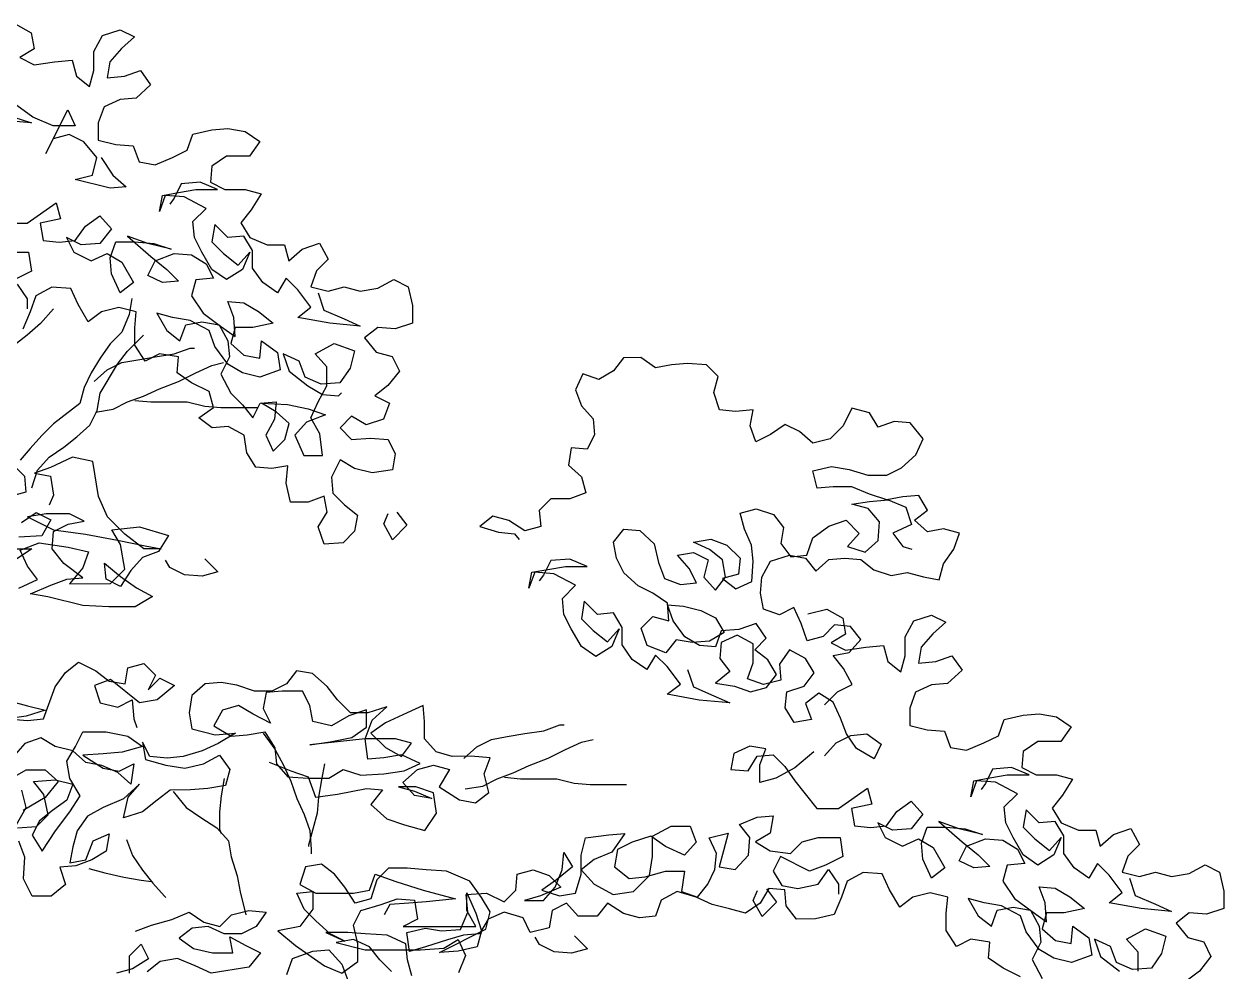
# Model space of a CAD drawing. Header units: metres. Extents: x -0.9 to 19.5, y 0 to 10.1.
# Drawn here: x 16.294 to 19.306, y 7.676 to 10.054 of the extents above; entities that cross this region are included whole.
import ezdxf

# ---------------------------------------------------------------- set-up
doc = ezdxf.new("R2010")
doc.units = ezdxf.units.M
doc.layers.add('ceco.net 89', color=7, linetype='Continuous')

msp = doc.modelspace()

# ---------------------------------------------------------------- linework, layer by layer
at = {"layer": 'ceco.net 89'}
for points in [[(16.272, 10.0541), (16.3122, 10.0322), (16.3196, 9.9921), (16.2831, 9.9701), (16.3196, 9.9519), (16.3707, 9.9592), (16.4145, 9.9629), (16.4255, 9.9228), (16.4584, 9.8973), (16.4693, 9.9374), (16.4693, 9.9849), (16.4911, 10.0251), (16.5349, 10.0397), (16.5715, 10.0215), (16.5386, 9.9923), (16.5095, 9.9594), (16.5022, 9.9192), (16.546, 9.9229), (16.5861, 9.9375), (16.6117, 9.9011), (16.5753, 9.8682), (16.5351, 9.8645), (16.495, 9.8462), (16.4804, 9.806), (16.4804, 9.7622), (16.5242, 9.7513), (16.5681, 9.7477), (16.5827, 9.7075), (16.6229, 9.7003), (16.6667, 9.7185), (16.7032, 9.7368), (16.7177, 9.777), (16.7652, 9.788), (16.8053, 9.7917), (16.8492, 9.7844), (16.8857, 9.7589), (16.8602, 9.7224), (16.8018, 9.7223), (16.7653, 9.6967), (16.7617, 9.6566), (16.7982, 9.6383), (16.8493, 9.6384), (16.8895, 9.6275), (16.8639, 9.5873), (16.8384, 9.5544), (16.8604, 9.5179), (16.9042, 9.4997), (16.948, 9.4997), (16.959, 9.4596), (16.9918, 9.4888), (17.0356, 9.5035), (17.0576, 9.4633), (17.0284, 9.4341), (17.0138, 9.3939), (17.0576, 9.383), (17.0978, 9.394), (17.138, 9.3831), (17.1818, 9.3904), (17.2219, 9.4124), (17.2584, 9.3941), (17.2694, 9.3467), (17.2695, 9.3029), (17.2257, 9.2882), (17.1819, 9.2918), (17.149, 9.2663), (17.1783, 9.2298), (17.2184, 9.2189), (17.2367, 9.1824), (17.2076, 9.1458), (17.1747, 9.1202), (17.2112, 9.102), (17.1967, 9.0618), (17.1529, 9.0472), (17.1163, 9.0691), (17.0872, 9.0398), (17.1164, 9.0106), (17.1639, 9.0143), (17.2077, 9.0107), (17.226, 8.9742), (17.2187, 8.9341), (17.1676, 8.9267), (17.1238, 8.9376), (17.0872, 8.9595), (17.0654, 8.9157), (17.0691, 8.8755), (17.0983, 8.8463), (17.1312, 8.8208), (17.1239, 8.7806), (17.0947, 8.7514), (17.0473, 8.7477), (17.0326, 8.7915), (17.0545, 8.828), (17.0472, 8.8682), (17.007, 8.8535), (16.9632, 8.8535), (16.9522, 8.901), (16.9558, 8.9448), (16.9157, 8.9374), (16.8755, 8.9411), (16.8536, 8.9775), (16.8462, 9.0214), (16.806, 9.0432), (16.7659, 9.0395), (16.733, 9.0651), (16.7695, 9.0907), (16.7585, 9.1308), (16.7147, 9.1527), (16.6781, 9.1782), (16.6817, 9.2184), (16.6343, 9.2256), (16.5978, 9.2073), (16.5722, 9.2475), (16.5721, 9.2913), (16.5757, 9.3314), (16.5319, 9.3424), (16.4881, 9.3314), (16.4553, 9.3058), (16.4297, 9.3496), (16.4114, 9.3897), (16.3639, 9.3933), (16.3238, 9.3714), (16.3092, 9.3312), (16.291, 9.2874)], [(16.4878, 9.7184), (16.517, 9.6746), (16.5499, 9.6454), (16.5097, 9.6417), (16.4221, 9.6636), (16.4659, 9.6745), (16.4768, 9.7184), (16.4439, 9.7585), (16.4074, 9.7767), (16.3672, 9.7657), (16.349, 9.7292), (16.4037, 9.8388), (16.422, 9.7986), (16.3672, 9.7986), (16.3161, 9.8205), (16.2759, 9.8496)], [(16.2686, 9.8204), (16.3124, 9.8058), (16.2723, 9.8095)], [(17.0321, 9.3793), (17.0467, 9.3355), (17.0979, 9.3137), (17.138, 9.2955), (17.0614, 9.3027), (16.981, 9.3172), (17.0139, 9.3428), (16.981, 9.3866), (16.9517, 9.4158), (16.9299, 9.3792), (16.8933, 9.4048), (16.8677, 9.4412), (16.8677, 9.4851), (16.8458, 9.5216), (16.8056, 9.5179), (16.7727, 9.5507), (16.7654, 9.5069), (16.7947, 9.4777), (16.8312, 9.4485), (16.8604, 9.4814), (16.8422, 9.4376), (16.802, 9.412), (16.7655, 9.4375), (16.7399, 9.4813), (16.7216, 9.5178), (16.7179, 9.5579), (16.7508, 9.5908), (16.696, 9.62), (16.6485, 9.6236), (16.6339, 9.5834), (16.6412, 9.6236), (16.6814, 9.6309), (16.7252, 9.6383), (16.7799, 9.6383), (16.7361, 9.6565), (16.6886, 9.6528), (16.6704, 9.6163), (16.6595, 9.6017)], [(16.2469, 9.5539), (16.3017, 9.5539), (16.3747, 9.6051), (16.3857, 9.5649), (16.3346, 9.5539), (16.3419, 9.5101), (16.3821, 9.5065), (16.4222, 9.5102), (16.4478, 9.5467), (16.4842, 9.5723), (16.5135, 9.5395), (16.4843, 9.503), (16.4369, 9.4993), (16.4003, 9.5175), (16.4186, 9.481), (16.4624, 9.4591), (16.5026, 9.4774), (16.5391, 9.4556), (16.5684, 9.4045), (16.5355, 9.3789), (16.5136, 9.4263), (16.5099, 9.4665), (16.5245, 9.5067), (16.5719, 9.5067), (16.6194, 9.5031), (16.6632, 9.4885), (16.6048, 9.5031), (16.5537, 9.5213), (16.6121, 9.4702), (16.6523, 9.4374), (16.6816, 9.4082), (16.6414, 9.4045), (16.6049, 9.4228), (16.6231, 9.4593), (16.6705, 9.4776), (16.7144, 9.474), (16.7509, 9.4521), (16.7692, 9.4156), (16.7254, 9.4119), (16.7145, 9.3717), (16.7437, 9.3279), (16.7875, 9.2951), (16.8241, 9.2696), (16.8204, 9.3171), (16.8057, 9.3572), (16.8459, 9.3536), (16.8824, 9.3317), (16.919, 9.3026), (16.8679, 9.2916), (16.8241, 9.2915), (16.8131, 9.2513), (16.846, 9.2222), (16.8862, 9.2149), (16.8898, 9.2587), (16.93, 9.2295), (16.9373, 9.1857), (16.8862, 9.1674), (16.8424, 9.1783), (16.8059, 9.2002), (16.773, 9.244), (16.7583, 9.2842), (16.7109, 9.3097), (16.667, 9.3169), (16.6269, 9.3278), (16.6525, 9.2841), (16.6853, 9.2585), (16.6999, 9.2987), (16.7401, 9.306), (16.7839, 9.2988), (16.8058, 9.2586), (16.8095, 9.2185), (16.7877, 9.1746), (16.8133, 9.1272), (16.8425, 9.098), (16.8681, 9.0652), (16.8863, 9.1017), (16.9265, 9.1054), (16.9228, 9.0616), (16.901, 9.0214), (16.9193, 8.9813), (16.9485, 9.0105), (16.9594, 9.0507), (16.9265, 9.0798), (16.89, 9.1017), (16.9557, 9.0981), (17.0068, 9.0872), (17.0506, 9.0727), (17.0032, 9.0544), (16.974, 9.0215), (16.996, 8.9704), (17.0434, 8.9704), (17.0361, 9.0252), (17.0141, 9.0653), (17.0323, 9.1055), (17.0542, 9.1457), (17.0542, 9.1931), (17.0249, 9.226), (17.0724, 9.2516), (17.1235, 9.2334), (17.1126, 9.1895), (17.0871, 9.153), (17.0396, 9.1493), (16.9994, 9.1675), (16.9848, 9.2077), (16.9446, 9.2259), (16.9592, 9.1821), (17.0067, 9.1456), (17.0433, 9.1238), (17.0834, 9.1201), (17.0907, 9.1275)], [(16.2507, 9.4808), (16.3054, 9.4809), (16.3128, 9.4334), (16.269, 9.4115)], [(16.2763, 9.4005), (16.3019, 9.3641), (16.3019, 9.3385)], [(16.3676, 9.3386), (16.3348, 9.302), (16.302, 9.2728), (16.2363, 9.2216), (16.2144, 9.1814), (16.1926, 9.1011), (16.1744, 9.0645), (16.1853, 9.1084), (16.1925, 9.1485), (16.1998, 9.1924), (16.1961, 9.2325), (16.1888, 9.28), (16.1705, 9.353)], [(16.5648, 9.3643), (16.5575, 9.3241), (16.5393, 9.2803), (16.5101, 9.2511), (16.4846, 9.2145), (16.4627, 9.178), (16.4445, 9.1415), (16.4336, 9.1013), (16.3679, 9.0501), (16.3387, 9.0209), (16.3095, 8.988), (16.284, 8.9588)], [(16.3133, 8.8894), (16.3278, 8.9333), (16.357, 8.9661), (16.3935, 8.9917), (16.4263, 9.0173), (16.4592, 9.0466), (16.4774, 9.0831), (16.4847, 9.1269), (16.5284, 9.2), (16.5539, 9.2328), (16.5941, 9.273)], [(16.47, 9.1561), (16.5029, 9.1853), (16.5394, 9.2036), (16.5795, 9.211), (16.6233, 9.2183), (16.6708, 9.2257), (16.7109, 9.2403), (16.7219, 9.2403)], [(16.4737, 9.0794), (16.5176, 9.0868), (16.554, 9.1051), (16.5942, 9.1197), (16.6343, 9.138), (16.6818, 9.1563), (16.7256, 9.1782), (16.7657, 9.1965), (16.7949, 9.2039)], [(18.3036, 8.344), (18.3364, 8.3769), (18.3729, 8.3951), (18.351, 8.4353), (18.3254, 8.4681), (18.3655, 8.4755), (18.3947, 8.5083), (18.3691, 8.5412), (18.3289, 8.5448), (18.2998, 8.5156), (18.2596, 8.5046), (18.245, 8.5484), (18.2267, 8.5885), (18.1902, 8.5702), (18.15, 8.5848), (18.1427, 8.625), (18.1463, 8.6651), (18.1681, 8.7053), (18.2156, 8.7199), (18.2558, 8.7127), (18.2814, 8.6798), (18.3142, 8.7091), (18.3543, 8.7128), (18.3945, 8.7092), (18.4274, 8.6836), (18.4712, 8.6691), (18.5114, 8.6764), (18.5516, 8.6655), (18.5917, 8.6582), (18.6026, 8.6984), (18.6282, 8.7349), (18.6427, 8.7751), (18.6026, 8.786), (18.5624, 8.7787), (18.5295, 8.8079), (18.5623, 8.8334), (18.5404, 8.8699), (18.5003, 8.8663), (18.4601, 8.8589), (18.4163, 8.8735), (18.3724, 8.8917), (18.325, 8.8916), (18.2848, 8.888), (18.2738, 8.9318), (18.3213, 8.9428), (18.3651, 8.9355), (18.4126, 8.9209), (18.46, 8.921), (18.4965, 8.9393), (18.533, 8.9722), (18.5512, 9.0123), (18.5183, 9.0525), (18.4782, 9.0561), (18.438, 9.0414), (18.4161, 9.0779), (18.3723, 9.0889), (18.3504, 9.045), (18.3176, 9.0121), (18.2738, 9.0011), (18.2409, 9.0303), (18.2043, 9.0485), (18.1679, 9.0229), (18.1314, 9.0047), (18.1167, 9.0448), (18.124, 9.085), (18.0802, 9.0813), (18.04, 9.0849), (18.0254, 9.1287), (18.0363, 9.1689), (18.007, 9.198), (17.9596, 9.2017), (17.9194, 9.198), (17.8793, 9.1906), (17.8427, 9.2162), (17.7989, 9.2161), (17.7734, 9.1832), (17.7369, 9.1613), (17.6967, 9.1759), (17.6785, 9.1357), (17.6931, 9.0955), (17.7224, 9.0627), (17.7261, 9.0225), (17.7079, 8.986), (17.6677, 8.9896), (17.6604, 8.9458), (17.6933, 8.9166), (17.7043, 8.8765), (17.6642, 8.8618), (17.6167, 8.8618), (17.5875, 8.8326), (17.5912, 8.7924), (17.551, 8.7814), (17.5109, 8.8069), (17.4707, 8.8178), (17.4378, 8.7923), (17.4853, 8.7777), (17.5255, 8.7741), (17.5365, 8.7595)], [(16.5723, 9.1087), (16.6125, 9.1051), (16.7037, 9.1052), (16.7476, 9.0943), (16.7877, 9.0907), (16.879, 9.0908)], [(16.2621, 8.9514), (16.295, 8.9186), (16.2987, 8.8785), (16.2585, 8.8675)], [(16.2806, 8.6375), (16.3281, 8.6594), (16.3025, 8.6923), (16.2842, 8.7324), (16.3317, 8.7507), (16.4047, 8.7398), (16.4558, 8.7289), (16.4412, 8.6887), (16.4084, 8.6485), (16.5107, 8.6486), (16.5471, 8.6852), (16.5361, 8.7472), (16.5142, 8.7837), (16.5835, 8.7911), (16.6566, 8.7693), (16.6311, 8.7291), (16.5909, 8.7144), (16.5617, 8.6815), (16.5362, 8.6414), (16.4997, 8.6596), (16.496, 8.6997), (16.5362, 8.6669), (16.5764, 8.6377), (16.6166, 8.6159), (16.5728, 8.5903), (16.5071, 8.5902), (16.4413, 8.5938), (16.3537, 8.6156), (16.3099, 8.6229), (16.361, 8.6448), (16.4011, 8.6595), (16.4413, 8.6632), (16.3938, 8.6996), (16.3645, 8.7361), (16.3681, 8.7799), (16.4046, 8.7982), (16.4448, 8.8056), (16.4083, 8.8238), (16.3498, 8.8237), (16.3024, 8.8164), (16.3681, 8.7836), (16.4485, 8.7727), (16.5288, 8.7582), (16.5982, 8.7436), (16.6384, 8.7364), (16.5945, 8.7363), (16.547, 8.7728), (16.5032, 8.8166), (16.4812, 8.8677), (16.4666, 8.9553), (16.4154, 8.9662), (16.3607, 8.9406), (16.3205, 8.9259), (16.3607, 8.9187), (16.3681, 8.8712), (16.3571, 8.8457)], [(18.3037, 8.2162), (18.3329, 8.2491), (18.3694, 8.2674), (18.4095, 8.271), (18.4461, 8.2455), (18.4278, 8.209), (18.384, 8.2345), (18.3584, 8.271), (18.3438, 8.3111), (18.3255, 8.3513), (18.2889, 8.3732), (18.2561, 8.3476), (18.2707, 8.3074), (18.2269, 8.3001), (18.205, 8.3366), (18.2086, 8.3767), (18.2524, 8.3914), (18.2779, 8.4243), (18.256, 8.4608), (18.2158, 8.4826), (18.1903, 8.4461), (18.194, 8.4059), (18.1502, 8.3949), (18.11, 8.4095), (18.1246, 8.4497), (18.1245, 8.4971), (18.0843, 8.519), (18.0442, 8.5007), (18.0406, 8.4606), (18.0662, 8.4277), (18.0297, 8.3985), (18.0772, 8.3912), (18.1173, 8.3767), (18.1575, 8.3876), (18.183, 8.4205), (18.1611, 8.457), (18.1282, 8.4825), (18.1574, 8.5118), (18.1318, 8.5483), (18.088, 8.5336), (18.0442, 8.5299), (18.0296, 8.4898), (17.9894, 8.4934), (17.9529, 8.5152), (17.9237, 8.5554), (17.909, 8.5955), (17.9492, 8.5919), (17.993, 8.581), (18.0295, 8.5628), (18.0515, 8.5263), (18.015, 8.5043), (17.9712, 8.5007), (17.931, 8.5079), (17.9055, 8.475), (17.858, 8.4933), (17.8434, 8.5371), (17.8725, 8.5663), (17.9127, 8.5554), (17.909, 8.5992), (17.8725, 8.6247), (17.836, 8.6429), (17.7994, 8.6758), (17.7811, 8.7122), (17.7738, 8.7524), (17.7993, 8.7853), (17.8395, 8.7817), (17.876, 8.7488), (17.887, 8.7014), (17.9017, 8.6612), (17.9418, 8.6467), (17.982, 8.6504), (17.9637, 8.6869), (17.9345, 8.7197), (17.9746, 8.727), (18.0111, 8.7088), (18.0002, 8.665), (18.0295, 8.6321), (18.055, 8.665), (18.0477, 8.7088), (18.0148, 8.7344), (17.9746, 8.7526), (18.0184, 8.7599), (18.0586, 8.7454), (18.0915, 8.7125), (18.0879, 8.6724), (18.0477, 8.6614), (18.0806, 8.6358), (18.1207, 8.6541), (18.1243, 8.7053), (18.1206, 8.7454), (18.1024, 8.7856), (18.0914, 8.8257), (18.1315, 8.8367), (18.1753, 8.8221), (18.2009, 8.7893), (18.1937, 8.7491), (18.2193, 8.7163), (18.2594, 8.72), (18.274, 8.7638), (18.3141, 8.7931), (18.3579, 8.8077), (18.3908, 8.7749), (18.3616, 8.742), (18.4054, 8.7274), (18.4383, 8.7567), (18.4419, 8.8041), (18.4127, 8.837), (18.3725, 8.8479), (18.4163, 8.8552), (18.4637, 8.8589), (18.5076, 8.8407), (18.5222, 8.7969), (18.4748, 8.775), (18.5004, 8.7421), (18.5223, 8.7348)], [(16.2878, 8.8018), (16.3243, 8.8274), (16.3608, 8.8091), (16.3389, 8.769), (16.2805, 8.7653)], [(17.2298, 8.8282), (17.2553, 8.7954), (17.2189, 8.7588), (17.1969, 8.799), (17.2079, 8.8245)], [(16.2659, 8.736), (16.3134, 8.7361), (16.2696, 8.7068)], [(16.7479, 8.7109), (16.7808, 8.6781), (16.7407, 8.6671), (16.6968, 8.6707), (16.6603, 8.6889), (16.6493, 8.7072)], [(17.9598, 8.4329), (17.9744, 8.3891), (18.0256, 8.3672), (18.0658, 8.349), (17.9891, 8.3562), (17.9087, 8.3708), (17.9416, 8.3964), (17.9087, 8.4401), (17.8794, 8.4693), (17.8576, 8.4328), (17.821, 8.4583), (17.7954, 8.4948), (17.7954, 8.5386), (17.7735, 8.5751), (17.7333, 8.5714), (17.7004, 8.6043), (17.6932, 8.5604), (17.7224, 8.5313), (17.7589, 8.5021), (17.7881, 8.535), (17.7699, 8.4911), (17.7298, 8.4655), (17.6932, 8.4911), (17.6676, 8.5349), (17.6493, 8.5714), (17.6456, 8.6115), (17.6785, 8.6444), (17.6237, 8.6736), (17.5762, 8.6772), (17.5616, 8.637), (17.5689, 8.6772), (17.6091, 8.6845), (17.6529, 8.6918), (17.7076, 8.6919), (17.6638, 8.7101), (17.6163, 8.7064), (17.5981, 8.6699), (17.5872, 8.6553)], [(18.2615, 8.5731), (18.309, 8.5841), (18.3492, 8.5622), (18.3565, 8.5221), (18.32, 8.5001), (18.3565, 8.4819), (18.4076, 8.4893), (18.4515, 8.4929), (18.4624, 8.4528), (18.4953, 8.4273), (18.5062, 8.4674), (18.5062, 8.5149), (18.5281, 8.5551), (18.5719, 8.5697), (18.6084, 8.5515), (18.5756, 8.5223), (18.5464, 8.4894), (18.5391, 8.4492), (18.5829, 8.4529), (18.6231, 8.4675), (18.6487, 8.4311), (18.6122, 8.3982), (18.572, 8.3945), (18.5319, 8.3762), (18.5173, 8.336), (18.5174, 8.2922), (18.5612, 8.2813), (18.605, 8.2777), (18.6196, 8.2375), (18.6598, 8.2303), (18.7036, 8.2485), (18.7401, 8.2668), (18.7547, 8.307), (18.8021, 8.318), (18.8423, 8.3217), (18.8861, 8.3144), (18.9226, 8.2889), (18.8971, 8.2524), (18.8387, 8.2523), (18.8022, 8.2267), (18.7986, 8.1866), (18.8351, 8.1683), (18.8862, 8.1684), (18.9264, 8.1575), (18.9009, 8.1173), (18.8754, 8.0844), (18.8973, 8.0479), (18.9411, 8.0297), (18.9849, 8.0297), (18.9959, 7.9896), (19.0288, 8.0188), (19.0726, 8.0335), (19.0945, 7.9933), (19.0653, 7.9641), (19.0508, 7.9239), (19.0946, 7.913), (19.1347, 7.924), (19.1749, 7.9131), (19.2187, 7.9204), (19.2588, 7.9424), (19.2954, 7.9241), (19.3064, 7.8767), (19.3064, 7.8329), (19.2626, 7.8182), (19.2188, 7.8218), (19.186, 7.7963), (19.2152, 7.7598), (19.2554, 7.7489), (19.2737, 7.7124), (19.2445, 7.6758), (19.2117, 7.6502)], [(16.2626, 8.3527), (16.3028, 8.3418), (16.3466, 8.3308), (16.2992, 8.3162), (16.2517, 8.3088), (16.3029, 8.3052), (16.343, 8.3089), (16.3721, 8.3893), (16.3977, 8.4258), (16.4305, 8.4514), (16.4743, 8.4295), (16.5072, 8.404), (16.5474, 8.3967), (16.5547, 8.4369), (16.5948, 8.4479), (16.624, 8.4187), (16.6058, 8.3822), (16.635, 8.4114), (16.6715, 8.3932), (16.6278, 8.3567), (16.5839, 8.3493), (16.5109, 8.4077), (16.4707, 8.393), (16.4854, 8.3492), (16.5292, 8.3383), (16.5657, 8.3566), (16.5694, 8.3091), (16.5767, 8.2872)], [(16.909, 8.1999), (16.9638, 8.1781), (17.0076, 8.1635), (17.0259, 8.1124), (17.0807, 8.1197), (17.1537, 8.1344), (17.1939, 8.1308), (17.1647, 8.0943), (17.2049, 8.0578), (17.2487, 8.0432), (17.2999, 8.0287), (17.329, 8.0725), (17.3217, 8.1236), (17.2778, 8.1382), (17.234, 8.1381), (17.2742, 8.1272), (17.318, 8.109), (17.2742, 8.1163), (17.245, 8.1491), (17.2815, 8.182), (17.3216, 8.193), (17.3618, 8.1821), (17.3363, 8.1382), (17.3874, 8.1054), (17.4276, 8.0982), (17.4604, 8.1237), (17.4494, 8.1712), (17.464, 8.2114), (17.4165, 8.215), (17.3691, 8.2149), (17.3289, 8.2259), (17.2996, 8.2587), (17.2996, 8.3025), (17.2959, 8.3427), (17.2558, 8.3244), (17.201, 8.2988), (17.1645, 8.2732), (17.2011, 8.2367), (17.2413, 8.2148), (17.2668, 8.2477), (17.2266, 8.2586), (17.15, 8.2586), (17.0112, 8.2438), (17.0623, 8.2512), (17.1171, 8.2622), (17.1536, 8.2878), (17.1535, 8.3316), (17.1097, 8.3169), (17.0659, 8.2913), (17.0185, 8.3022), (17.0111, 8.3424), (16.9928, 8.3789), (16.9417, 8.3788), (16.9016, 8.3752), (16.8943, 8.335), (16.9126, 8.2985), (16.8688, 8.3204), (16.8322, 8.3422), (16.7921, 8.3312), (16.7702, 8.2911), (16.814, 8.2655), (16.8542, 8.2692), (16.898, 8.2766), (16.9236, 8.2364), (16.9273, 8.1963), (16.9565, 8.1634), (17.0076, 8.1598), (17.0588, 8.1599), (17.0953, 8.1818), (17.1391, 8.1673), (17.1975, 8.171), (17.2486, 8.1783), (17.2887, 8.1966), (17.2413, 8.2185), (17.1975, 8.2111), (17.1573, 8.2074), (17.15, 8.2586), (17.1682, 8.306), (17.2046, 8.3389), (17.1572, 8.3243), (17.1134, 8.3242), (17.0805, 8.3571), (17.0549, 8.3899), (17.0184, 8.4227), (16.9782, 8.43), (16.9527, 8.3971), (16.9162, 8.3788), (16.8724, 8.3788), (16.8285, 8.3933), (16.7884, 8.4006), (16.7482, 8.3969), (16.7154, 8.3677), (16.7081, 8.3239), (16.7154, 8.2837), (16.7739, 8.2692), (16.825, 8.2729), (16.7812, 8.2473), (16.7411, 8.229), (16.6936, 8.2143), (16.6534, 8.2106), (16.6096, 8.2142), (16.5913, 8.2507), (16.5987, 8.2069), (16.6498, 8.1924), (16.6973, 8.1851), (16.7447, 8.1961), (16.7849, 8.2181), (16.8105, 8.1816), (16.7996, 8.1414), (16.7557, 8.1341), (16.7119, 8.1304), (16.6608, 8.1303), (16.628, 8.1047), (16.5915, 8.0755), (16.544, 8.0608), (16.555, 8.112), (16.5841, 8.1448), (16.544, 8.1083), (16.4929, 8.0863), (16.4528, 8.0644), (16.4272, 8.0279), (16.4163, 7.9877), (16.4091, 7.9475), (16.4492, 7.9549), (16.4674, 8.0023), (16.5076, 8.0206), (16.5003, 7.9768), (16.4638, 7.9549), (16.4237, 7.9402), (16.3835, 7.9366), (16.3982, 7.8928), (16.3617, 7.8635), (16.3142, 7.8635), (16.2923, 7.9073), (16.2959, 7.962), (16.2812, 8.0022)], [(17.3977, 8.2097), (17.4306, 8.2389), (17.4671, 8.2572), (17.5072, 8.2645), (17.551, 8.2719), (17.5985, 8.2792), (17.6386, 8.2939), (17.6496, 8.2939)], [(16.2775, 8.035), (16.325, 8.0387), (16.3542, 8.068), (16.3432, 8.1191), (16.3176, 8.1519), (16.3724, 8.1556), (16.4162, 8.1447), (16.4016, 8.1045), (16.3651, 8.0789), (16.3323, 8.0533), (16.3141, 8.0168), (16.3397, 7.9767), (16.3725, 8.0278), (16.4089, 8.0753), (16.4345, 8.1155), (16.4089, 8.1593), (16.4015, 8.2031), (16.4234, 8.2396), (16.4416, 8.2762), (16.5, 8.2762), (16.5548, 8.2653), (16.5913, 8.2398), (16.5402, 8.2251), (16.4928, 8.2214), (16.4417, 8.2177), (16.4928, 8.1849), (16.533, 8.1777), (16.5695, 8.196), (16.5622, 8.1448), (16.5293, 8.174), (16.4892, 8.1922), (16.449, 8.1995), (16.4161, 8.2287), (16.3723, 8.2396), (16.3358, 8.2615), (16.2956, 8.2468), (16.2664, 8.2139)], [(16.8944, 8.2729), (16.9236, 8.2328), (16.9455, 8.1926), (16.9638, 8.1525), (16.9785, 8.1087), (16.9968, 8.0686), (17.0114, 8.0284), (17.0151, 7.9809), (17.0151, 7.97)], [(17.4015, 8.133), (17.4453, 8.1403), (17.4818, 8.1586), (17.5219, 8.1733), (17.5621, 8.1916), (17.6095, 8.2099), (17.6533, 8.2318), (17.6934, 8.2501), (17.7226, 8.2574)], [(18.2764, 8.2263), (18.229, 8.186), (18.1816, 8.1604), (18.1414, 8.1495), (18.1414, 8.1933), (18.156, 8.2334), (18.1158, 8.2407), (18.0756, 8.2224), (18.0684, 8.1822), (18.1122, 8.1786), (18.1341, 8.2152), (18.1742, 8.2189), (18.2035, 8.1897), (18.229, 8.1532), (18.2546, 8.1204), (18.2839, 8.0839), (18.3386, 8.0839), (18.4116, 8.1351), (18.4226, 8.0949), (18.3715, 8.0839), (18.3788, 8.0401), (18.419, 8.0365), (18.4592, 8.0402), (18.4847, 8.0767), (18.5212, 8.1023), (18.5504, 8.0695), (18.5212, 8.033), (18.4738, 8.0293), (18.4373, 8.0475), (18.4555, 8.011), (18.4994, 7.9891), (18.5395, 8.0074), (18.5761, 7.9856), (18.6053, 7.9345), (18.5725, 7.9089), (18.5505, 7.9563), (18.5468, 7.9965), (18.5614, 8.0367), (18.6089, 8.0367), (18.6563, 8.0331), (18.7002, 8.0185), (18.6417, 8.0331), (18.5906, 8.0513), (18.6491, 8.0002), (18.6893, 7.9674), (18.7185, 7.9382), (18.6783, 7.9345), (18.6418, 7.9528), (18.66, 7.9893), (18.7075, 8.0076), (18.7513, 8.004), (18.7878, 7.9821), (18.8061, 7.9456), (18.7623, 7.9419), (18.7514, 7.9017), (18.7806, 7.858), (18.8245, 7.8251), (18.861, 7.7996), (18.8573, 7.8471), (18.8427, 7.8872), (18.8828, 7.8836), (18.9194, 7.8617), (18.9559, 7.8326), (18.9048, 7.8216), (18.861, 7.8215), (18.8501, 7.7813), (18.883, 7.7522), (18.9231, 7.7449), (18.9267, 7.7887), (18.9669, 7.7595), (18.9743, 7.7157), (18.9232, 7.6974), (18.8793, 7.7083), (18.8428, 7.7302), (18.8099, 7.774), (18.7953, 7.8142), (18.7478, 7.8397), (18.704, 7.8469), (18.6638, 7.8578), (18.6894, 7.8141), (18.7223, 7.7885), (18.7368, 7.8287), (18.777, 7.836), (18.8208, 7.8288), (18.8428, 7.7886), (18.8465, 7.7485), (18.8246, 7.7046), (18.8502, 7.6572)], [(17.0478, 8.1964), (17.0405, 8.1562), (17.0332, 8.1124), (17.0296, 8.0722), (17.0078, 7.9919), (17.0078, 7.9882)], [(16.2555, 8.1555), (16.2993, 8.1811), (16.3468, 8.1811), (16.3797, 8.152), (16.3468, 8.1118), (16.2921, 8.0789)], [(19.069, 7.9093), (19.0837, 7.8655), (19.1348, 7.8437), (19.175, 7.8255), (19.0983, 7.8327), (19.018, 7.8472), (19.0508, 7.8728), (19.0179, 7.9166), (18.9887, 7.9458), (18.9668, 7.9092), (18.9303, 7.9348), (18.9047, 7.9713), (18.9046, 8.0151), (18.8827, 8.0516), (18.8425, 8.0479), (18.8096, 8.0807), (18.8024, 8.0369), (18.8316, 8.0077), (18.8681, 7.9785), (18.8973, 8.0114), (18.8791, 7.9676), (18.839, 7.942), (18.8024, 7.9675), (18.7768, 8.0113), (18.7586, 8.0478), (18.7549, 8.0879), (18.7877, 8.1208), (18.7329, 8.15), (18.6854, 8.1536), (18.6709, 8.1134), (18.6781, 8.1536), (18.7183, 8.1609), (18.7621, 8.1683), (18.8169, 8.1683), (18.773, 8.1865), (18.7256, 8.1828), (18.7073, 8.1463), (18.6964, 8.1317)], [(16.7959, 8.1596), (16.7886, 8.1158), (16.785, 8.0757), (16.785, 8.0318), (16.7887, 8.0209)], [(17.5, 8.1623), (17.5402, 8.1587), (17.6315, 8.1588), (17.6753, 8.1478), (17.7154, 8.1442), (17.8067, 8.1443)], [(16.2739, 8.0423), (16.2994, 8.0862), (16.2884, 8.13)], [(16.6681, 8.1267), (16.701, 8.0865), (16.7376, 8.061), (16.7777, 8.0355), (16.807, 8.0027), (16.8143, 7.9625), (16.829, 7.9151), (16.8363, 7.8749), (16.851, 7.8165)], [(18.7954, 7.6608), (18.7516, 7.6827), (18.715, 7.7082), (18.7187, 7.7484), (18.6712, 7.7556), (18.6347, 7.7373), (18.6091, 7.7775), (18.6091, 7.8213), (18.6127, 7.8614), (18.5689, 7.8724), (18.5251, 7.8614), (18.4922, 7.8358), (18.4666, 7.8796), (18.4483, 7.9197), (18.4009, 7.9233), (18.3607, 7.9014), (18.3461, 7.8612), (18.3279, 7.8174), (18.2805, 7.8064), (18.233, 7.8063), (18.2074, 7.8392), (18.2037, 7.8793), (18.1636, 7.8829), (18.1417, 7.8464), (18.1052, 7.8208), (18.065, 7.8317), (18.0212, 7.8427), (17.981, 7.8609), (17.9336, 7.8754), (17.8934, 7.8535), (17.8789, 7.8133), (17.8387, 7.8096), (17.7985, 7.8205), (17.7583, 7.8461), (17.7328, 7.8132), (17.6853, 7.8131), (17.6561, 7.846), (17.6196, 7.8277), (17.6123, 7.7839), (17.5649, 7.7729), (17.5466, 7.8094), (17.4991, 7.8239), (17.459, 7.8056), (17.4371, 7.7691), (17.397, 7.7654), (17.3568, 7.7544), (17.302, 7.7361), (17.2619, 7.7251), (17.2546, 7.7726), (17.302, 7.7836), (17.3422, 7.7763), (17.3896, 7.78), (17.4079, 7.8238), (17.4042, 7.8676), (17.4553, 7.8713), (17.4991, 7.8495), (17.5283, 7.8787), (17.5319, 7.9189), (17.5721, 7.9299), (17.6122, 7.9153), (17.6415, 7.8861), (17.5904, 7.8642), (17.5502, 7.8532), (17.5977, 7.8532), (17.6269, 7.8861), (17.6451, 7.9299), (17.6487, 7.9738), (17.6706, 7.9373), (17.6305, 7.9044), (17.594, 7.8788), (17.6378, 7.8642), (17.678, 7.8715), (17.6925, 7.919), (17.6925, 7.9665), (17.7034, 8.0103), (17.7618, 8.0177), (17.802, 8.0214), (17.7692, 7.9739), (17.7254, 7.9556), (17.6925, 7.93), (17.7254, 7.8935), (17.7729, 7.868), (17.824, 7.8753), (17.8642, 7.9155), (17.8714, 7.963), (17.8714, 8.0141), (17.9188, 8.0397), (17.9663, 8.0398), (17.9809, 7.9996), (17.9517, 7.9667), (17.9042, 7.9886), (17.8677, 8.0141), (17.8203, 7.9995), (17.7838, 7.9812), (17.7765, 7.9374), (17.813, 7.9082), (17.8532, 7.9119), (17.9043, 7.9265), (17.9518, 7.9266), (17.9445, 7.8754), (17.9847, 7.8609), (18.0102, 7.8938), (18.0284, 7.9303), (18.0321, 7.9705), (18.0138, 8.0106), (18.0612, 8.0216), (18.0503, 7.9778), (18.0394, 7.9376), (18.0796, 7.9303), (18.1124, 7.9669), (18.116, 8.0107), (18.0904, 8.0435), (18.1342, 8.0618), (18.1744, 8.0655), (18.1671, 8.0217), (18.1306, 7.9998), (18.1671, 7.9779), (18.2183, 7.9706), (18.2474, 7.9999), (18.2876, 8.0108), (18.3424, 8.0109), (18.3497, 7.9634), (18.3059, 7.9415), (18.2658, 7.9269), (18.1927, 7.9633), (18.1745, 7.9268), (18.1964, 7.8903), (18.2366, 7.883), (18.2877, 7.894), (18.3132, 7.9305), (18.3388, 7.8941), (18.3388, 7.8685)], [(16.5514, 8.0061), (16.566, 7.9659), (16.5916, 7.9294), (16.6172, 7.8966), (16.6465, 7.8638), (16.6501, 7.8601)], [(16.4565, 7.933), (16.4967, 7.9221), (16.5442, 7.9111), (16.588, 7.9039), (16.6136, 7.9003)], [(17.2673, 7.6635), (17.2563, 7.7037), (17.2527, 7.7438), (17.2052, 7.7657), (17.1504, 7.7693), (17.1066, 7.7729), (17.0518, 7.7729), (17.0993, 7.751), (17.0628, 7.7692), (17.0262, 7.802), (16.997, 7.8312), (16.9787, 7.8714), (17.0189, 7.8751), (17.0189, 7.8313), (16.9861, 7.7874), (16.9313, 7.7764), (16.9752, 7.7399), (17.0482, 7.6889), (17.0921, 7.6707), (17.1322, 7.6999), (17.1322, 7.7437), (17.1212, 7.7912), (17.1394, 7.8277), (17.1905, 7.8424), (17.2306, 7.857), (17.2745, 7.8534), (17.2818, 7.8059), (17.2453, 7.7876), (17.4279, 7.7878), (17.4059, 7.828), (17.4059, 7.8718), (17.4278, 7.8207), (17.4425, 7.7769), (17.4316, 7.7367), (17.3841, 7.7257), (17.3366, 7.722), (17.4534, 7.7805), (17.4643, 7.8244), (17.4424, 7.8608), (17.4132, 7.901), (17.3547, 7.9265), (17.3036, 7.9301), (17.2561, 7.9337), (17.2087, 7.9337), (17.1795, 7.9044), (17.1649, 7.8569), (17.1248, 7.846), (17.0992, 7.8861), (17.0736, 7.9189), (17.0407, 7.9445), (17.0005, 7.9371), (16.986, 7.8933), (17.0262, 7.8714), (17.1211, 7.8715), (17.1613, 7.8788), (17.1758, 7.919), (17.227, 7.9008), (17.2963, 7.879), (17.3767, 7.8571), (17.3037, 7.8498), (17.2599, 7.8461), (17.2124, 7.8424), (17.1978, 7.8168)], [(18.1575, 7.8818), (18.1831, 7.8489), (18.1466, 7.8124), (18.1246, 7.8525), (18.1356, 7.8781)], [(16.5735, 7.7761), (16.6137, 7.7907), (16.6648, 7.8054), (16.7086, 7.8237), (16.7451, 7.7981), (16.7853, 7.7872), (16.8145, 7.8165), (16.8583, 7.8275), (16.9021, 7.8238), (16.8765, 7.7873), (16.8401, 7.769), (16.7962, 7.769), (16.7561, 7.7872), (16.7159, 7.7835), (16.6831, 7.7579), (16.7196, 7.7324), (16.7671, 7.7215), (16.8182, 7.7215), (16.8109, 7.7617), (16.851, 7.7398), (16.8876, 7.7216), (16.8584, 7.6851), (16.7635, 7.6704), (16.7233, 7.6886), (16.6795, 7.7068), (16.6357, 7.6995), (16.6028, 7.6739)], [(19.0911, 7.6757), (19.0911, 7.7231), (19.0619, 7.756), (19.1093, 7.7816), (19.1604, 7.7634), (19.1495, 7.7195), (19.124, 7.683), (19.0765, 7.6793), (19.0364, 7.6975), (19.0217, 7.7377), (18.9815, 7.7559), (18.9962, 7.7121), (19.0437, 7.6756)], [(16.559, 7.6702), (16.559, 7.714), (16.5882, 7.7432), (16.6064, 7.7067), (16.5663, 7.6811), (16.5262, 7.6702)], [(17.2162, 7.6744), (17.187, 7.7036), (17.1614, 7.7365), (17.1212, 7.7547), (17.0774, 7.7473), (17.1504, 7.7291), (17.2892, 7.7293), (17.3476, 7.733), (17.3841, 7.7549), (17.4024, 7.7148), (17.3842, 7.6709)], [(17.6756, 7.7645), (17.7085, 7.7317), (17.6684, 7.7207), (17.6245, 7.7243), (17.588, 7.7425), (17.5771, 7.7607)], [(16.9533, 7.6669), (16.9679, 7.7071), (17.019, 7.7254), (17.0592, 7.7291), (17.0921, 7.6926), (17.1067, 7.6524)]]:
    msp.add_lwpolyline(points, dxfattribs=at)

doc.saveas('drawing.dxf')
